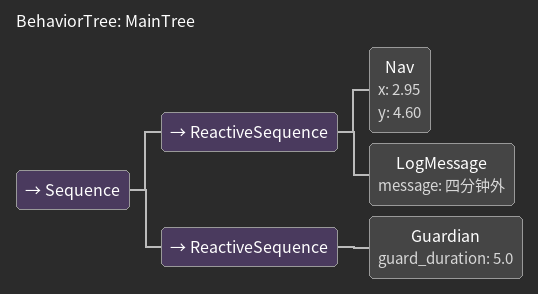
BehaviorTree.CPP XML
<?xml version="1.0" encoding="UTF-8"?>
<root BTCPP_format="4" main_tree_to_execute="MainTree">
  <!-- 主行为树 -->
  <!-- 按时间驻守+回家补给 -->
  <!-- 巡逻点数：2 -->
  <BehaviorTree ID="MainTree">
    <Sequence>
        <ReactiveSequence>
            <Nav x="2.95" y="4.60" />
            <LogMessage message="四分钟外"/>
        </ReactiveSequence>
        <ReactiveSequence>
            <Guardian guard_duration = "5.0"/>
        </ReactiveSequence>
    </Sequence>
  </BehaviorTree>

</root>
